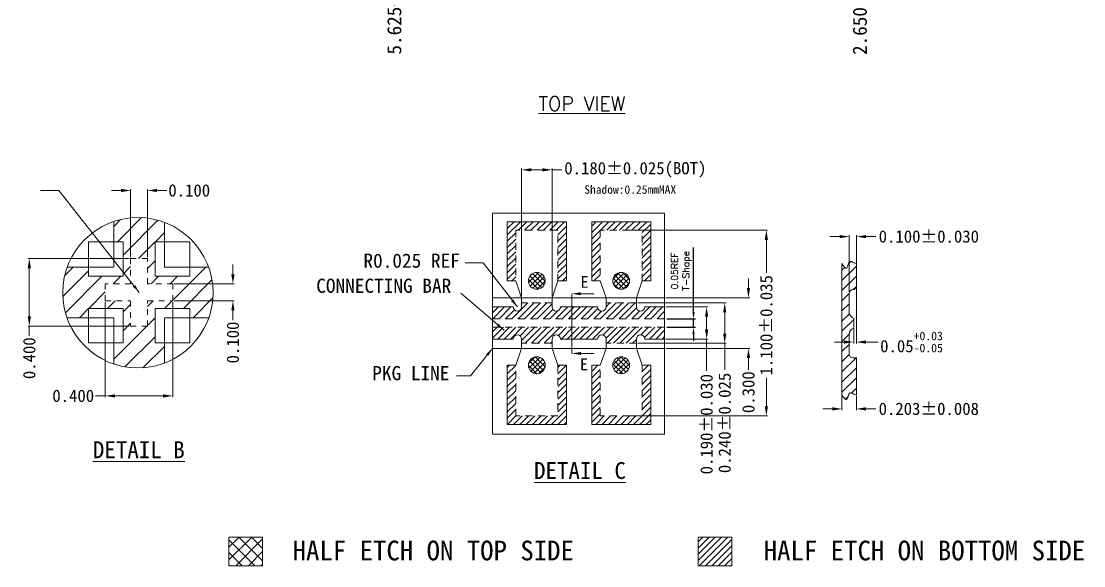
# Model space of a CAD drawing. Header units: millimetres. Extents: x 5011.6 to 5031, y 1747 to 1775.5.
# Drawn here: x 5012.08 to 5030.97, y 1746.96 to 1756.64 of the extents above; entities that cross this region are included whole.
import ezdxf
from ezdxf.enums import TextEntityAlignment as Align

# ---------------------------------------------------------------- set-up
doc = ezdxf.new("R2010")
doc.units = ezdxf.units.MM
doc.linetypes.add('0', pattern=[0])
doc.linetypes.add('HIDDEN', pattern=[0.375, 0.25, -0.125])
for name, color, linetype in [('1', 7, 'Continuous'), ('1D', 4, 'Continuous'), ('2D', 4, 'Continuous'), ('EACH', 4, 'Continuous'), ('NOTES', 4, '0'), ('PKG', 2, 'Continuous')]:
    doc.layers.add(name, color=color, linetype=linetype)
doc.layers.add('DIM', color=4, linetype='Continuous', lineweight=18)
doc.layers.add('标注线', color=3, linetype='Continuous', lineweight=18)
doc.styles.add('SIMPLEX', font='SIMPLEX')
doc.styles.get("Standard").update_dxf_attribs({"font": 'SimSun.ttf'})
doc.styles.add('宋体', font='SimSun.ttf')
doc.dimstyles.new('0D$0', dxfattribs={"dimscale": 0.078, "dimtxt": 1.15, "dimasz": 1.15, "dimexe": 0.3, "dimexo": 0.3, "dimgap": 0.3, "dimtad": 0, "dimdec": 3, "dimzin": 1, "dimdsep": 46, "dimtxsty": 'SIMPLEX', "dimcen": 0.1, "dimclrd": 256, "dimclre": 256, "dimclrt": 256, "dimadec": 0, "dimazin": 0, "dimtfac": 1, "dimtdec": 3, "dimtofl": 0, "dimtmove": 0, "dimatfit": 3, "dimfxl": 1, "dimlwd": -1, "dimlwe": -1, "dimarcsym": 2})
doc.dimstyles.new('ISO-25', dxfattribs={"dimtxt": 0.1, "dimasz": 0.08, "dimexe": 0.015, "dimexo": 0.015, "dimgap": 0.02, "dimtad": 0, "dimzin": 1, "dimdsep": 46, "dimtxsty": 'Standard', "dimcen": 0.1, "dimadec": 0, "dimazin": 0, "dimtfac": 1, "dimtmove": 0, "dimatfit": 3, "dimfxl": 1, "dimarcsym": 0})
doc.dimstyles.new('副本Standard', dxfattribs={"dimscale": 0.12, "dimtxt": 1, "dimasz": 1, "dimexe": 0.3, "dimexo": 0.3, "dimgap": 0.3, "dimtad": 0, "dimdec": 3, "dimlfac": 3.333333, "dimzin": 0, "dimdsep": 46, "dimtxsty": 'SIMPLEX', "dimcen": 0.5, "dimdle": 2, "dimclrd": 256, "dimclre": 256, "dimclrt": 256, "dimadec": 0, "dimazin": 0, "dimtfac": 1, "dimtdec": 3, "dimtofl": 0, "dimtmove": 0, "dimatfit": 0, "dimfxl": 1, "dimtolj": 1, "dimtzin": 0, "dimarcsym": 0})

# ---------------------------------------------------------------- blocks, each defined once
blk = doc.blocks.new('*D38')
at = {"layer": 'Defpoints', "color": 0, "transparency": 16777216}
for p in [(5024.341, 1764.135), (5026.991, 1760.44), (5026.991, 1756.913)]:
    blk.add_point(p, dxfattribs=at)
at = {"layer": '标注线', "color": 0, "lineweight": 5, "transparency": 16777216}
blk.add_line((5026.991, 1760.425), (5026.991, 1756.913), dxfattribs=at)
at = {"layer": '标注线', "color": 0, "lineweight": 5, "transparency": 16777216, "insert": (5026.991, 1756.464), "char_height": 0.25, "attachment_point": 5, "rotation": 90}
blk.add_mtext('2.650', dxfattribs=at)
blk = doc.blocks.new('*D39')
at = {"layer": 'Defpoints', "color": 0, "transparency": 16777216}
for p in [(5024.341, 1764.135), (5018.716, 1758.77), (5018.716, 1756.916)]:
    blk.add_point(p, dxfattribs=at)
at = {"layer": '标注线', "color": 0, "lineweight": 5, "transparency": 16777216}
blk.add_line((5018.716, 1758.755), (5018.716, 1756.916), dxfattribs=at)
at = {"layer": '标注线', "color": 0, "lineweight": 5, "transparency": 16777216, "insert": (5018.716, 1756.471), "char_height": 0.25, "attachment_point": 5, "rotation": 90}
blk.add_mtext('5.625', dxfattribs=at)
blk = doc.blocks.new('*D42')
at = {"layer": 'Defpoints', "color": 0, "transparency": 16777216}
for p in [(5021.518, 1753.998), (5020.978, 1751.726), (5021.518, 1751.726)]:
    blk.add_point(p, dxfattribs=at)
at = {"layer": '标注线', "lineweight": 5, "transparency": 16777216}
for p, q in [((5020.978, 1751.749), (5020.978, 1754.021)), ((5021.15, 1753.998), (5021.346, 1753.998)), ((5021.518, 1751.749), (5021.518, 1754.021)), ((5021.518, 1753.998), (5021.69, 1753.998))]:
    blk.add_line(p, q, dxfattribs=at)
at = {"layer": '标注线', "transparency": 16777216}
for points in [[(5021.15, 1754.026), (5021.15, 1753.969), (5020.978, 1753.998)], [(5021.346, 1753.969), (5021.346, 1754.026), (5021.518, 1753.998)]]:
    blk.add_solid(points, dxfattribs=at)
at = {"layer": '标注线', "lineweight": 5, "transparency": 16777216, "insert": (5022.999, 1753.998), "char_height": 0.21841, "attachment_point": 5, "style": '宋体'}
blk.add_mtext('0.180%%P0.025(BOT)', dxfattribs=at)
blk = doc.blocks.new('*D43')
at = {"layer": 'Defpoints', "color": 0, "transparency": 16777216}
for p in [(5023.52, 1751.561), (5023.52, 1750.991), (5024.266, 1750.991)]:
    blk.add_point(p, dxfattribs=at)
at = {"layer": '标注线', "lineweight": 5, "transparency": 16777216}
for p, q in [((5023.543, 1751.561), (5024.289, 1751.561)), ((5024.266, 1751.389), (5024.266, 1751.163)), ((5023.543, 1750.991), (5024.289, 1750.991)), ((5024.266, 1750.991), (5024.266, 1750.425))]:
    blk.add_line(p, q, dxfattribs=at)
at = {"layer": '标注线', "transparency": 16777216}
for points in [[(5024.295, 1751.389), (5024.237, 1751.389), (5024.266, 1751.561)], [(5024.237, 1751.163), (5024.295, 1751.163), (5024.266, 1750.991)]]:
    blk.add_solid(points, dxfattribs=at)
at = {"layer": '标注线', "lineweight": 5, "transparency": 16777216, "insert": (5024.266, 1749.479), "char_height": 0.21841, "attachment_point": 5, "rotation": 90, "style": '宋体'}
blk.add_mtext('0.190%%P0.030', dxfattribs=at)
blk = doc.blocks.new('*D44')
at = {"layer": 'Defpoints', "color": 0, "transparency": 16777216}
for p in [(5023.018, 1751.636), (5023.018, 1750.916), (5024.588, 1750.916)]:
    blk.add_point(p, dxfattribs=at)
at = {"layer": '标注线', "lineweight": 5, "transparency": 16777216}
for p, q in [((5023.041, 1751.636), (5024.611, 1751.636)), ((5024.588, 1751.464), (5024.588, 1751.088)), ((5023.041, 1750.916), (5024.611, 1750.916)), ((5024.588, 1750.916), (5024.588, 1750.445))]:
    blk.add_line(p, q, dxfattribs=at)
at = {"layer": '标注线', "transparency": 16777216}
for points in [[(5024.616, 1751.464), (5024.559, 1751.464), (5024.588, 1751.636)], [(5024.559, 1751.088), (5024.616, 1751.088), (5024.588, 1750.916)]]:
    blk.add_solid(points, dxfattribs=at)
at = {"layer": '标注线', "lineweight": 5, "transparency": 16777216, "insert": (5024.588, 1749.501), "char_height": 0.21841, "attachment_point": 5, "rotation": 90, "style": '宋体'}
blk.add_mtext('0.240%%P0.025', dxfattribs=at)
blk = doc.blocks.new('*D45')
at = {"layer": 'Defpoints', "color": 0, "transparency": 16777216}
for p in [(5023.52, 1751.726), (5023.52, 1750.826), (5025.01, 1750.826)]:
    blk.add_point(p, dxfattribs=at)
at = {"layer": '标注线', "lineweight": 5, "transparency": 16777216}
for p, q in [((5025.01, 1751.898), (5025.01, 1752.069)), ((5023.543, 1751.726), (5025.033, 1751.726)), ((5023.543, 1750.826), (5025.033, 1750.826)), ((5025.01, 1750.654), (5025.01, 1750.446))]:
    blk.add_line(p, q, dxfattribs=at)
at = {"layer": '标注线', "transparency": 16777216}
for points in [[(5024.981, 1751.898), (5025.038, 1751.898), (5025.01, 1751.726)], [(5025.038, 1750.654), (5024.981, 1750.654), (5025.01, 1750.826)]]:
    blk.add_solid(points, dxfattribs=at)
at = {"layer": '标注线', "lineweight": 5, "transparency": 16777216, "insert": (5025.01, 1750.047), "char_height": 0.2184, "attachment_point": 5, "rotation": 90, "style": '宋体'}
blk.add_mtext('0.300', dxfattribs=at)
blk = doc.blocks.new('*D46')
at = {"layer": 'Defpoints', "color": 0, "transparency": 16777216}
for p in [(5022.748, 1752.926), (5022.748, 1749.626), (5025.328, 1749.626)]:
    blk.add_point(p, dxfattribs=at)
at = {"layer": '标注线', "lineweight": 5, "transparency": 16777216}
for p, q in [((5022.771, 1752.926), (5025.351, 1752.926)), ((5025.328, 1752.754), (5025.328, 1752.169)), ((5025.328, 1749.798), (5025.328, 1750.303)), ((5022.771, 1749.626), (5025.351, 1749.626))]:
    blk.add_line(p, q, dxfattribs=at)
at = {"layer": '标注线', "transparency": 16777216}
for points in [[(5025.356, 1752.754), (5025.299, 1752.754), (5025.328, 1752.926)], [(5025.299, 1749.798), (5025.356, 1749.798), (5025.328, 1749.626)]]:
    blk.add_solid(points, dxfattribs=at)
at = {"layer": '标注线', "lineweight": 5, "transparency": 16777216, "insert": (5025.328, 1751.236), "char_height": 0.21841, "attachment_point": 5, "rotation": 90, "style": '宋体'}
blk.add_mtext('1.100%%P0.035', dxfattribs=at)
blk = doc.blocks.new('*D47')
at = {"layer": 'Defpoints', "color": 0, "transparency": 16777216}
for p in [(5014.328, 1753.631), (5014.028, 1752.421), (5014.328, 1752.421)]:
    blk.add_point(p, dxfattribs=at)
at = {"layer": '标注线', "lineweight": 5, "transparency": 16777216}
for p, q in [((5013.856, 1753.631), (5013.685, 1753.631)), ((5014.028, 1752.445), (5014.028, 1753.654)), ((5014.328, 1752.445), (5014.328, 1753.654)), ((5014.499, 1753.631), (5014.671, 1753.631))]:
    blk.add_line(p, q, dxfattribs=at)
at = {"layer": '标注线', "transparency": 16777216}
for points in [[(5013.856, 1753.602), (5013.856, 1753.66), (5014.028, 1753.631)], [(5014.499, 1753.66), (5014.499, 1753.602), (5014.328, 1753.631)]]:
    blk.add_solid(points, dxfattribs=at)
at = {"layer": '标注线', "lineweight": 5, "transparency": 16777216, "insert": (5015.07, 1753.631), "char_height": 0.2184, "attachment_point": 5, "style": '宋体'}
blk.add_mtext('0.100', dxfattribs=at)
blk = doc.blocks.new('*D48')
at = {"layer": 'Defpoints', "color": 0, "transparency": 16777216}
for p in [(5014.778, 1751.971), (5014.778, 1751.671), (5015.846, 1751.671)]:
    blk.add_point(p, dxfattribs=at)
at = {"layer": '标注线', "lineweight": 5, "transparency": 16777216}
for p, q in [((5015.846, 1752.143), (5015.846, 1752.315)), ((5014.801, 1751.971), (5015.869, 1751.971)), ((5014.801, 1751.671), (5015.869, 1751.671)), ((5015.846, 1751.5), (5015.846, 1751.328))]:
    blk.add_line(p, q, dxfattribs=at)
at = {"layer": '标注线', "transparency": 16777216}
for points in [[(5015.817, 1752.143), (5015.875, 1752.143), (5015.846, 1751.971)], [(5015.875, 1751.5), (5015.817, 1751.5), (5015.846, 1751.671)]]:
    blk.add_solid(points, dxfattribs=at)
at = {"layer": '标注线', "lineweight": 5, "transparency": 16777216, "insert": (5015.846, 1750.93), "char_height": 0.2184, "attachment_point": 5, "rotation": 90, "style": '宋体'}
blk.add_mtext('0.100', dxfattribs=at)
blk = doc.blocks.new('*D49')
at = {"layer": 'Defpoints', "color": 0, "transparency": 16777216}
for p in [(5014.028, 1752.421), (5012.227, 1751.221), (5014.028, 1751.221)]:
    blk.add_point(p, dxfattribs=at)
at = {"layer": '标注线', "lineweight": 5, "transparency": 16777216}
for p, q in [((5014.004, 1752.421), (5012.204, 1752.421)), ((5012.227, 1752.25), (5012.227, 1751.393)), ((5014.004, 1751.221), (5012.204, 1751.221)), ((5012.227, 1751.221), (5012.227, 1751.05))]:
    blk.add_line(p, q, dxfattribs=at)
at = {"layer": '标注线', "transparency": 16777216}
for points in [[(5012.256, 1752.25), (5012.198, 1752.25), (5012.227, 1752.421)], [(5012.198, 1751.393), (5012.256, 1751.393), (5012.227, 1751.221)]]:
    blk.add_solid(points, dxfattribs=at)
at = {"layer": '标注线', "lineweight": 5, "transparency": 16777216, "insert": (5012.227, 1750.651), "char_height": 0.2184, "attachment_point": 5, "rotation": 90, "style": '宋体'}
blk.add_mtext('0.400', dxfattribs=at)
blk = doc.blocks.new('*D50')
at = {"layer": 'Defpoints', "color": 0, "transparency": 16777216}
for p in [(5013.578, 1751.671), (5014.778, 1751.671), (5014.778, 1749.982)]:
    blk.add_point(p, dxfattribs=at)
at = {"layer": '标注线', "lineweight": 5, "transparency": 16777216}
for p, q in [((5013.578, 1751.648), (5013.578, 1749.958)), ((5014.778, 1751.648), (5014.778, 1749.958)), ((5013.578, 1749.982), (5013.406, 1749.982)), ((5013.749, 1749.982), (5014.606, 1749.982))]:
    blk.add_line(p, q, dxfattribs=at)
at = {"layer": '标注线', "transparency": 16777216}
for points in [[(5013.749, 1750.01), (5013.749, 1749.953), (5013.578, 1749.982)], [(5014.606, 1749.953), (5014.606, 1750.01), (5014.778, 1749.982)]]:
    blk.add_solid(points, dxfattribs=at)
at = {"layer": '标注线', "lineweight": 5, "transparency": 16777216, "insert": (5013.008, 1749.982), "char_height": 0.2184, "attachment_point": 5, "style": '宋体'}
blk.add_mtext('0.400', dxfattribs=at)
blk = doc.blocks.new('*D51')
at = {"layer": 'Defpoints', "color": 0, "transparency": 16777216}
for p in [(5023.52, 1751.351), (5024.033, 1751.351), (5023.52, 1751.201)]:
    blk.add_point(p, dxfattribs=at)
at = {"layer": 'DIM', "color": 1, "linetype": 'ByBlock', "lineweight": -2, "transparency": 16777216}
for p, q in [((5024.033, 1751.471), (5024.033, 1752.618)), ((5023.556, 1751.351), (5024.069, 1751.351)), ((5024.033, 1751.201), (5024.033, 1751.351)), ((5023.556, 1751.201), (5024.069, 1751.201)), ((5024.033, 1751.081), (5024.033, 1750.961))]:
    blk.add_line(p, q, dxfattribs=at)
at = {"layer": 'DIM', "color": 1, "transparency": 16777216}
for points in [[(5024.013, 1751.471), (5024.053, 1751.471), (5024.033, 1751.351)], [(5024.053, 1751.081), (5024.013, 1751.081), (5024.033, 1751.201)]]:
    blk.add_solid(points, dxfattribs=at)
at = {"layer": 'DIM', "color": 1, "lineweight": 0, "transparency": 16777216, "insert": (5023.817, 1752.202), "char_height": 0.12, "attachment_point": 5, "rotation": 90, "style": 'SIMPLEX'}
blk.add_mtext('\\A1;0.05REF \\PT-Shape', dxfattribs=at)
blk = doc.blocks.new('*D52')
at = {"layer": 'Defpoints', "color": 0, "transparency": 16777216}
for p in [(5026.928, 1752.812), (5026.928, 1751.932), (5026.8, 1751.806)]:
    blk.add_point(p, dxfattribs=at)
at = {"layer": 'NOTES', "color": 1, "lineweight": 5, "transparency": 16777216}
for p, q in [((5026.628, 1752.812), (5026.457, 1752.812)), ((5026.8, 1751.83), (5026.8, 1752.835)), ((5026.928, 1751.956), (5026.928, 1752.835)), ((5027.099, 1752.812), (5027.271, 1752.812))]:
    blk.add_line(p, q, dxfattribs=at)
at = {"layer": 'NOTES', "color": 1, "transparency": 16777216}
for points in [[(5026.628, 1752.783), (5026.628, 1752.84), (5026.8, 1752.812)], [(5027.099, 1752.84), (5027.099, 1752.783), (5026.928, 1752.812)]]:
    blk.add_solid(points, dxfattribs=at)
at = {"layer": 'NOTES', "color": 1, "lineweight": 0, "transparency": 16777216, "insert": (5028.216, 1752.812), "char_height": 0.21841, "attachment_point": 5, "style": '宋体'}
blk.add_mtext('0.100±0.030', dxfattribs=at)
blk = doc.blocks.new('*D53')
at = {"layer": 'Defpoints', "color": 0, "transparency": 16777216}
for p in [(5026.928, 1751.932), (5026.88, 1751.273), (5026.928, 1750.938)]:
    blk.add_point(p, dxfattribs=at)
at = {"layer": 'NOTES', "color": 1, "lineweight": 5, "transparency": 16777216}
for p, q in [((5026.928, 1751.909), (5026.928, 1750.915)), ((5026.88, 1751.25), (5026.88, 1750.915)), ((5026.708, 1750.938), (5026.537, 1750.938)), ((5027.099, 1750.938), (5027.313, 1750.938))]:
    blk.add_line(p, q, dxfattribs=at)
at = {"layer": 'NOTES', "color": 1, "transparency": 16777216}
for points in [[(5026.708, 1750.91), (5026.708, 1750.967), (5026.88, 1750.938)], [(5027.099, 1750.967), (5027.099, 1750.91), (5026.928, 1750.938)]]:
    blk.add_solid(points, dxfattribs=at)
at = {"layer": 'NOTES', "color": 1, "lineweight": 0, "transparency": 16777216, "insert": (5027.908, 1750.938), "char_height": 0.21841, "attachment_point": 5, "style": '宋体'}
blk.add_mtext('0.05{\\H0.7x;\\S+0.03^ -0.05;}', dxfattribs=at)
blk = doc.blocks.new('*D54')
at = {"layer": 'Defpoints', "color": 0, "transparency": 16777216}
for p in [(5026.672, 1749.997), (5026.928, 1749.997), (5026.928, 1749.751)]:
    blk.add_point(p, dxfattribs=at)
at = {"layer": 'NOTES', "color": 1, "lineweight": 5, "transparency": 16777216}
for p, q in [((5026.672, 1749.974), (5026.672, 1749.728)), ((5026.928, 1749.974), (5026.928, 1749.728)), ((5026.5, 1749.751), (5026.329, 1749.751)), ((5027.099, 1749.751), (5027.271, 1749.751))]:
    blk.add_line(p, q, dxfattribs=at)
at = {"layer": 'NOTES', "color": 1, "transparency": 16777216}
for points in [[(5026.5, 1749.722), (5026.5, 1749.78), (5026.672, 1749.751)], [(5027.099, 1749.78), (5027.099, 1749.722), (5026.928, 1749.751)]]:
    blk.add_solid(points, dxfattribs=at)
at = {"layer": 'NOTES', "color": 1, "lineweight": 0, "transparency": 16777216, "insert": (5028.215, 1749.751), "char_height": 0.21841, "attachment_point": 5, "style": '宋体'}
blk.add_mtext('0.203%%P0.008', dxfattribs=at)

msp = doc.modelspace()

# ---------------------------------------------------------------- hatches: boundary and pattern name
at = {"layer": 'EACH', "lineweight": 5}
h = msp.add_hatch(dxfattribs=at)
h.set_pattern_fill('ANSI31', color=256, scale=0.075)
h.set_pattern_definition([(45, (349.1759, 13.53411), (-0.168379802, 0.168379802), [])])
h.paths.add_polyline_path([(5013.2778, 1751.5364), (5013.8928, 1751.5364), (5013.8928, 1750.9214), (5013.7278, 1750.9214), (5013.7278, 1750.5484, 0.1734615), (5014.6278, 1750.5634), (5014.6278, 1750.9214), (5014.4628, 1750.9214), (5014.4628, 1751.5364), (5015.0778, 1751.5364), (5015.0778, 1751.3714), (5015.4178, 1751.3714, 0.0846077), (5015.4932, 1751.814, 0.0875467), (5015.4125, 1752.2714), (5015.0778, 1752.2714), (5015.0778, 1752.1064), (5014.4628, 1752.1064), (5014.4628, 1752.7214), (5014.6278, 1752.7214), (5014.6278, 1753.0646, 0.1734615), (5013.7278, 1753.0796), (5013.7278, 1752.7214), (5013.8928, 1752.7214), (5013.8928, 1752.1064), (5013.2778, 1752.1064), (5013.2778, 1752.2714), (5012.9012, 1752.2714, 0.0875467), (5012.8205, 1751.814, 0.0846077), (5012.896, 1751.3714), (5013.2778, 1751.3714)])
h.paths.add_polyline_path([(5013.5778, 1751.9714), (5014.0278, 1751.9714), (5014.0278, 1752.4214), (5014.3278, 1752.4214), (5014.3278, 1751.9714), (5014.7778, 1751.9714), (5014.7778, 1751.6714), (5014.3278, 1751.6714), (5014.3278, 1751.2214), (5014.0278, 1751.2214), (5014.0278, 1751.6714), (5013.5778, 1751.6714)], flags=16)
h = msp.add_hatch(dxfattribs=at)
h.set_pattern_fill('ANSI31', color=256, scale=0.025)
h.set_pattern_definition([(45, (-5.81621, -0.39321), (-0.0561266008, 0.0561266008), [])])
h.paths.add_polyline_path([(5022.2229, 1753.076), (5022.2229, 1752.026), (5022.3729, 1752.026), (5022.3729, 1752.926), (5023.1229, 1752.926), (5023.1229, 1752.026), (5023.2729, 1752.026), (5023.2729, 1753.076)])
h.paths.add_polyline_path([(5020.7229, 1753.076), (5020.7229, 1752.026), (5020.8729, 1752.026), (5020.8729, 1752.926), (5021.6229, 1752.926), (5021.6229, 1752.026), (5021.7729, 1752.026), (5021.7729, 1753.076)])
h.paths.add_polyline_path([(5020.7229, 1749.476), (5020.7229, 1750.526), (5020.8729, 1750.526), (5020.8729, 1749.626), (5021.6229, 1749.626), (5021.6229, 1750.526), (5021.7729, 1750.526), (5021.7729, 1749.476)])
h.paths.add_polyline_path([(5022.2229, 1749.476), (5022.2229, 1750.526), (5022.3729, 1750.526), (5022.3729, 1749.626), (5023.1229, 1749.626), (5023.1229, 1750.526), (5023.2729, 1750.526), (5023.2729, 1749.476)])
h.paths.add_polyline_path([(5020.4601, 1750.991), (5020.8279, 1750.991, -1), (5020.9779, 1750.991), (5020.9779, 1750.916), (5021.5179, 1750.916), (5021.5179, 1750.991, -1), (5021.6679, 1750.991), (5022.3279, 1750.991, -1), (5022.4779, 1750.991), (5022.4779, 1750.916), (5023.0179, 1750.916), (5023.0179, 1750.991, -1), (5023.1679, 1750.991), (5023.5198, 1750.991), (5023.5198, 1751.201), (5020.4601, 1751.201)])
h.paths.add_polyline_path([(5023.5198, 1751.351), (5023.5198, 1751.561), (5023.1679, 1751.561, -1), (5023.0179, 1751.561), (5023.0179, 1751.636), (5022.4779, 1751.636), (5022.4779, 1751.561, -1), (5022.3279, 1751.561), (5021.6679, 1751.561, -1), (5021.5179, 1751.561), (5021.5179, 1751.636), (5020.9779, 1751.636), (5020.9779, 1751.561, -1), (5020.8279, 1751.561), (5020.4601, 1751.561), (5020.4601, 1751.351)])
at = {"layer": 'EACH', "lineweight": 0}
h = msp.add_hatch(dxfattribs=at)
h.set_pattern_fill('ANSI31', color=256, scale=1.021644, style=0)
h.set_pattern_definition([(45, (5279.68527, 1576.65626), (-0.090301424, 0.090301424), [])])
edge = h.paths.add_edge_path()
edge.add_spline(control_points=[(5026.6719, 1749.9971), (5026.704, 1749.95), (5026.7733, 1749.8485), (5026.7847, 1750.071), (5026.8747, 1750.0119), (5026.9107, 1750.0019), (5026.9277, 1749.9971)], knot_values=[0, 0, 0, 0, 0.1163333, 0.2506437, 0.3126111, 0.3678855, 0.3678855, 0.3678855, 0.3678855], degree=3, periodic=0)
edge.add_line((5026.9277, 1749.9971), (5026.9277, 1750.6597))
edge.add_line((5026.9277, 1750.6597), (5026.8637, 1750.6597))
edge.add_ellipse((5026.8637, 1750.7227), major_axis=(-0.063, 0), ratio=1, start_angle=360.00475, end_angle=450.00475, ccw=False)
edge.add_line((5026.8007, 1750.7227), (5026.7998, 1751.0755))
edge.add_ellipse((5026.9101, 1751.0791), major_axis=(-0.1104, 0), ratio=1, start_angle=285.84188, end_angle=361.83462, ccw=False)
edge.add_line((5026.88, 1751.1853), (5026.88, 1751.3611))
edge.add_ellipse((5026.9347, 1751.4896), major_axis=(-0.1396, 0), ratio=1, start_angle=374.9693, end_angle=426.93746, ccw=False)
edge.add_line((5026.7998, 1751.4535), (5026.7998, 1751.8063))
edge.add_ellipse((5026.8628, 1751.8063), major_axis=(-0.063, 0), ratio=1, start_angle=270, end_angle=360.00475, ccw=False)
edge.add_line((5026.8628, 1751.8693), (5026.8647, 1751.8693))
edge.add_ellipse((5026.8647, 1751.9323), major_axis=(0.063, 0), ratio=1, start_angle=270, end_angle=360)
edge.add_line((5026.9277, 1751.9323), (5026.9277, 1752.3339))
edge.add_spline(control_points=[(5026.9277, 1752.3339), (5026.9107, 1752.3386), (5026.8747, 1752.3486), (5026.7847, 1752.4077), (5026.7733, 1752.1853), (5026.704, 1752.2868), (5026.6719, 1752.3339)], knot_values=[-0.3678855, -0.3678855, -0.3678855, -0.3678855, -0.3126111, -0.2506437, -0.1163333, 0, 0, 0, 0], degree=3, periodic=0)
edge.add_line((5026.6719, 1752.3339), (5026.6719, 1749.9971))
at = {"layer": 'EACH', "lineweight": 5}
h = msp.add_hatch(dxfattribs=at)
h.set_pattern_fill('ANSI37', color=6, scale=0.02)
h.set_pattern_definition([(45, (333.34418, 15.14923), (-0.0449012806, 0.0449012806), []), (135, (333.34418, 15.14923), (-0.0449012806, -0.0449012806), [])])
h.paths.add_polyline_path([(5021.3979, 1752.026, 1), (5021.0979, 1752.026, 1)])
h.paths.add_polyline_path([(5021.3979, 1750.526, 1), (5021.0979, 1750.526, 1)])
h.paths.add_polyline_path([(5022.8979, 1750.526, 1), (5022.5979, 1750.526, 1)])
h.paths.add_polyline_path([(5022.8979, 1752.026, 1), (5022.5979, 1752.026, 1)])
h = msp.add_hatch(dxfattribs=at)
h.set_pattern_fill('ANSI37', color=6, scale=0.05)
h.set_pattern_definition([(45, (344.64782, 15.17812), (-0.1122532015, 0.1122532015), []), (135, (344.64782, 15.17812), (-0.1122532015, -0.1122532015), [])])
h.paths.add_polyline_path([(5016.3735, 1747.4731), (5015.7749, 1747.4731), (5015.7749, 1746.9643), (5016.3735, 1746.9643)])
h = msp.add_hatch(dxfattribs=at)
h.set_pattern_fill('ANSI31', color=256, scale=0.025)
h.set_pattern_definition([(45, (771.0448, 1.60932), (-0.0561266008, 0.0561266008), [])])
h.paths.add_polyline_path([(5024.7131, 1747.4731), (5024.1145, 1747.4731), (5024.1145, 1746.9643), (5024.7131, 1746.9643)])

# ---------------------------------------------------------------- linework, layer by layer
at = {"color": 0, "lineweight": 5}
for p, q in [((5020.7229, 1753.076, -0.0291), (5020.7229, 1752.026, -0.0291)), ((5021.7729, 1753.076, -0.0291), (5020.7229, 1753.076, -0.0291)), ((5021.7729, 1752.026, -0.0291), (5021.7729, 1753.076, -0.0291)), ((5022.2229, 1753.076, -0.0291), (5022.2229, 1752.026, -0.0291)), ((5023.2729, 1753.076, -0.0291), (5022.2229, 1753.076, -0.0291)), ((5023.2729, 1752.026, -0.0291), (5023.2729, 1753.076, -0.0291)), ((5020.8729, 1752.026, -0.0291), (5020.9779, 1751.726, -0.0291)), ((5021.6229, 1752.026, -0.0291), (5021.5179, 1751.726, -0.0291)), ((5022.3729, 1752.026, -0.0291), (5022.4779, 1751.726, -0.0291)), ((5023.1229, 1752.026, -0.0291), (5023.0179, 1751.726, -0.0291)), ((5020.8729, 1750.526, -0.0291), (5020.9779, 1750.826, -0.0291)), ((5021.6229, 1750.526, -0.0291), (5021.5179, 1750.826, -0.0291)), ((5022.3729, 1750.526, -0.0291), (5022.4779, 1750.826, -0.0291)), ((5023.1229, 1750.526, -0.0291), (5023.0179, 1750.826, -0.0291)), ((5020.7229, 1749.476, -0.0291), (5020.7229, 1750.526, -0.0291)), ((5021.7729, 1750.526, -0.0291), (5021.7729, 1749.476, -0.0291)), ((5022.2229, 1749.476, -0.0291), (5022.2229, 1750.526, -0.0291)), ((5023.2729, 1750.526, -0.0291), (5023.2729, 1749.476, -0.0291)), ((5021.7729, 1749.476, -0.0291), (5020.7229, 1749.476, -0.0291)), ((5023.2729, 1749.476, -0.0291), (5022.2229, 1749.476, -0.0291))]:
    msp.add_line(p, q, dxfattribs=at)
at = {"lineweight": 5}
for p, q in [((5013.2778, 1752.7214, 0.0582), (5013.2778, 1752.1064, 0.0582)), ((5013.2778, 1752.7214, 0.0582), (5013.8928, 1752.7214, 0.0582)), ((5015.0778, 1752.7214, 0.0582), (5014.4628, 1752.7214, 0.0582)), ((5015.0778, 1752.7214, 0.0582), (5015.0778, 1752.1064, 0.0582)), ((5020.9779, 1751.726, -0.0291), (5020.9779, 1751.561, -0.0291)), ((5021.5179, 1751.726, -0.0291), (5021.5179, 1751.561, -0.0291)), ((5022.4779, 1751.726, -0.0291), (5022.4779, 1751.561, -0.0291)), ((5023.0179, 1751.726, -0.0291), (5023.0179, 1751.561, -0.0291)), ((5013.2778, 1750.9214, 0.0582), (5013.2778, 1751.5364, 0.0582)), ((5015.0778, 1750.9214, 0.0582), (5015.0778, 1751.5364, 0.0582)), ((5013.2778, 1750.9214, 0.0582), (5013.8928, 1750.9214, 0.0582)), ((5015.0778, 1750.9214, 0.0582), (5014.4628, 1750.9214, 0.0582)), ((5020.9779, 1750.826, -0.0291), (5020.9779, 1750.991, -0.0291)), ((5021.5179, 1750.826, -0.0291), (5021.5179, 1750.991, -0.0291)), ((5022.4779, 1750.826, -0.0291), (5022.4779, 1750.991, -0.0291)), ((5023.0179, 1750.826, -0.0291), (5023.0179, 1750.991, -0.0291))]:
    msp.add_line(p, q, dxfattribs=at)
at = {"color": 0, "lineweight": 5}
for points, elevation in [([(5013.8928, 1752.7214), (5013.8928, 1752.1064), (5013.2778, 1752.1064)], 0.0582), ([(5015.0778, 1752.1064), (5014.4628, 1752.1064), (5014.4628, 1752.7214)], 0.0582), ([(5020.8729, 1752.026), (5020.7229, 1752.026)], -0.0291), ([(5021.7729, 1752.026), (5021.6229, 1752.026)], -0.0291), ([(5022.3729, 1752.026), (5022.2229, 1752.026)], -0.0291), ([(5023.2729, 1752.026), (5023.1229, 1752.026)], -0.0291), ([(5013.2778, 1751.5364), (5013.8928, 1751.5364), (5013.8928, 1750.9214)], 0.0582), ([(5014.4628, 1750.9214), (5014.4628, 1751.5364), (5015.0778, 1751.5364)], 0.0582), ([(5020.8279, 1751.561), (5020.4601, 1751.561)], -0.0291), ([(5022.3279, 1751.561), (5021.6679, 1751.561)], -0.0291), ([(5023.5198, 1751.561), (5023.1679, 1751.561)], -0.0291), ([(5020.8279, 1750.991), (5020.4601, 1750.991)], -0.0291), ([(5022.3279, 1750.991), (5021.6679, 1750.991)], -0.0291), ([(5023.5198, 1750.991), (5023.1679, 1750.991)], -0.0291), ([(5020.8729, 1750.526), (5020.7229, 1750.526)], -0.0291), ([(5021.7729, 1750.526), (5021.6229, 1750.526)], -0.0291), ([(5022.3729, 1750.526), (5022.2229, 1750.526)], -0.0291), ([(5023.2729, 1750.526), (5023.1229, 1750.526)], -0.0291)]:
    msp.add_lwpolyline(points, dxfattribs=dict(at, elevation=elevation))
at = {"lineweight": 5}
for centre in [(5021.2479, 1752.026, -0.0291), (5022.7479, 1752.026, -0.0291), (5021.2479, 1750.526, -0.0291), (5022.7479, 1750.526, -0.0291)]:
    msp.add_circle(centre, 0.15, dxfattribs=at)
for centre, start, end in [((5020.9029, 1751.561, -0.0291), 180, 0), ((5021.5929, 1751.561, -0.0291), 180, 0), ((5022.4029, 1751.561, -0.0291), 180, 0), ((5023.0929, 1751.561, -0.0291), 180, 0), ((5020.9029, 1750.991, -0.0291), 0, 180), ((5021.5929, 1750.991, -0.0291), 0, 180), ((5022.4029, 1750.991, -0.0291), 0, 180), ((5023.0929, 1750.991, -0.0291), 0, 180)]:
    msp.add_arc(centre, 0.075, start, end, dxfattribs=at)
at = {"layer": '1', "lineweight": 0}
for p, q in [((5026.88, 1751.3611, -0.0291), (5026.88, 1751.1853, -0.0291)), ((5026.8007, 1750.7227, -0.0288), (5026.7998, 1751.0755, -0.0291)), ((5026.9277, 1750.6597, -0.0288), (5026.8637, 1750.6597, -0.0288)), ((5026.9277, 1749.9971, -0.0288), (5026.9277, 1750.6597, -0.0288))]:
    msp.add_line(p, q, dxfattribs=at)
at = {"layer": '1', "lineweight": 0, "elevation": -0.0288}
msp.add_lwpolyline([(5026.6719, 1752.3339), (5026.6719, 1749.9971)], dxfattribs=at)
at = {"layer": '1', "lineweight": 0, "elevation": -0.0291}
msp.add_lwpolyline([(5026.88, 1751.3611), (5026.88, 1751.3611, -0.2307219), (5026.7998, 1751.4535), (5026.7998, 1751.8063, -0.4142378), (5026.8628, 1751.8693), (5026.8647, 1751.8693, 0.4142136), (5026.9277, 1751.9323), (5026.9277, 1752.3339)], format="xyb", dxfattribs=at)
at = {"layer": '1', "lineweight": 0}
for centre, radius, start, end in [((5026.9101, 1751.0791, -0.0291), 0.1104, 105.84188, 181.83462), ((5026.8637, 1750.7227, -0.0288), 0.063, 180.00475, 270.00475)]:
    msp.add_arc(centre, radius, start, end, dxfattribs=at)
for points in [[(5026.6719, 1752.3339, -0.0291), (5026.704, 1752.2868, -0.0291), (5026.7733, 1752.1853, -0.0291), (5026.7847, 1752.4077, -0.0291), (5026.8747, 1752.3486, -0.0291), (5026.9107, 1752.3386, -0.0291), (5026.9277, 1752.3339, -0.0291)], [(5026.6719, 1749.9971, -0.0288), (5026.704, 1749.95, -0.0288), (5026.7733, 1749.8485, -0.0288), (5026.7847, 1750.071, -0.0288), (5026.8747, 1750.0119, -0.0288), (5026.9107, 1750.0019, -0.0288), (5026.9277, 1749.9971, -0.0288)]]:
    msp.add_open_spline(points, degree=3, knots=[0, 0, 0, 0, 0.11633331, 0.25064367, 0.31261109, 0.3678855, 0.3678855, 0.3678855, 0.3678855], dxfattribs=at)
at = {"layer": '1D', "color": 4, "linetype": 'HIDDEN', "lineweight": 5, "ltscale": 0.5}
for p, q in [((5020.8729, 1752.926, -0.0291), (5020.8729, 1752.026, -0.0291)), ((5021.6229, 1752.926, -0.0291), (5020.8729, 1752.926, -0.0291)), ((5021.6229, 1752.026, -0.0291), (5021.6229, 1752.926, -0.0291)), ((5022.3729, 1752.926, -0.0291), (5022.3729, 1752.026, -0.0291)), ((5023.1229, 1752.926, -0.0291), (5022.3729, 1752.926, -0.0291)), ((5023.1229, 1752.026, -0.0291), (5023.1229, 1752.926, -0.0291)), ((5020.4601, 1751.351, -0.1164), (5023.5198, 1751.351, -0.1164)), ((5020.4601, 1751.201, -0.1164), (5023.5198, 1751.201, -0.1164)), ((5020.8729, 1749.626, -0.0291), (5020.8729, 1750.526, -0.0291)), ((5021.6229, 1750.526, -0.0291), (5021.6229, 1749.626, -0.0291)), ((5022.3729, 1749.626, -0.0291), (5022.3729, 1750.526, -0.0291)), ((5023.1229, 1750.526, -0.0291), (5023.1229, 1749.626, -0.0291)), ((5021.6229, 1749.626, -0.0291), (5020.8729, 1749.626, -0.0291)), ((5023.1229, 1749.626, -0.0291), (5022.3729, 1749.626, -0.0291))]:
    msp.add_line(p, q, dxfattribs=at)
at = {"layer": '1D', "color": 7, "lineweight": 5}
for p, q in [((5015.7749, 1747.4731, -0.0291), (5015.7749, 1746.9643, -0.0291)), ((5016.3735, 1747.4731, -0.0291), (5015.7749, 1747.4731, -0.0291)), ((5016.3735, 1746.9643, -0.0291), (5016.3735, 1747.4731, -0.0291)), ((5024.1145, 1747.4731, -0.0291), (5024.1145, 1746.9643, -0.0291)), ((5024.7131, 1747.4731, -0.0291), (5024.1145, 1747.4731, -0.0291)), ((5024.7131, 1746.9643, -0.0291), (5024.7131, 1747.4731, -0.0291)), ((5015.7749, 1746.9643, -0.0291), (5016.3735, 1746.9643, -0.0291)), ((5024.1145, 1746.9643, -0.0291), (5024.7131, 1746.9643, -0.0291))]:
    msp.add_line(p, q, dxfattribs=at)
at = {"layer": '1D', "color": 4, "linetype": 'HIDDEN', "lineweight": 5, "ltscale": 0.5, "elevation": -0.0291}
for points in [[(5021.5179, 1751.636), (5020.9779, 1751.636)], [(5023.0179, 1751.636), (5022.4779, 1751.636)], [(5021.5179, 1750.916), (5020.9779, 1750.916)], [(5023.0179, 1750.916), (5022.4779, 1750.916)]]:
    msp.add_lwpolyline(points, dxfattribs=at)
at = {"layer": '2D', "color": 4, "linetype": 'HIDDEN', "lineweight": 5, "ltscale": 0.3, "elevation": 0.0582}
msp.add_lwpolyline([(5014.3278, 1751.9714), (5014.3278, 1752.4214), (5014.0278, 1752.4214), (5014.0278, 1751.9714), (5013.5778, 1751.9714), (5013.5778, 1751.6714), (5014.0278, 1751.6714), (5014.0278, 1751.2214), (5014.3278, 1751.2214), (5014.3278, 1751.6714), (5014.7778, 1751.6714), (5014.7778, 1751.9714)], close=True, dxfattribs=at)
at = {"layer": 'NOTES', "color": 1, "lineweight": 0}
for p, q in [((5021.8704, 1751.7963, -0.0291), (5021.8722, 1750.7355, -0.0291)), ((5022.0288, 1751.7963, -0.0291), (5022.2601, 1751.7963, -0.0291)), ((5022.0305, 1750.7355, -0.0291), (5022.2618, 1750.7355, -0.0291))]:
    msp.add_line(p, q, dxfattribs=at)
for points in [[(5022.0288, 1751.8227, -0.0291), (5022.0288, 1751.7699, -0.0291), (5021.8704, 1751.7963, -0.0291)], [(5022.0305, 1750.7091, -0.0291), (5022.0305, 1750.7619, -0.0291), (5021.8722, 1750.7355, -0.0291)]]:
    msp.add_solid(points, dxfattribs=at)
at = {"layer": 'PKG', "linetype": 'Continuous', "lineweight": 5}
for points, elevation in [([(5013.7278, 1753.0796), (5013.7278, 1752.2714), (5012.9012, 1752.2714)], 0.0582), ([(5015.4125, 1752.2714), (5014.6278, 1752.2714), (5014.6278, 1753.0646)], 0.0582), ([(5023.5198, 1751.726), (5020.4601, 1751.726)], -0.0291), ([(5012.896, 1751.3714), (5013.7278, 1751.3714), (5013.7278, 1750.5484)], 0.0582), ([(5014.6278, 1750.5634), (5014.6278, 1751.3714), (5015.4178, 1751.3714)], 0.0582), ([(5020.4601, 1750.826), (5023.5198, 1750.826)], -0.0291)]:
    msp.add_lwpolyline(points, dxfattribs=dict(at, elevation=elevation))
at = {"layer": '标注线', "lineweight": 5, "elevation": -0.1164}
msp.add_lwpolyline([(5020.4601, 1753.2296), (5023.5198, 1753.2296), (5023.5198, 1749.3041), (5020.4601, 1749.3041)], close=True, dxfattribs=at)
at = {"layer": '标注线', "lineweight": 5}
msp.add_circle((5014.1569, 1751.814, -0.0291), 1.3363, dxfattribs=at)

# ---------------------------------------------------------------- texts
at = {"layer": 'NOTES', "color": 1, "lineweight": 0, "char_height": 0.21118, "attachment_point": 5, "style": '宋体'}
for insert in [(5022.0955, 1752.0078, -0.0291), (5022.0882, 1750.5412)]:
    msp.add_mtext('\\A1;E', dxfattribs=dict(at, insert=insert))
at = {"layer": '标注线', "lineweight": 5, "style": '宋体'}
for s, height, p in [('Shadow:0.25mmMAX', 0.15, (5023.7242, 1753.6478, -0.0291)), ('HALF ETCH ON TOP SIDE', 0.35, (5021.9075, 1747.2349, -0.0291)), ('HALF ETCH ON BOTTOM SIDE', 0.35, (5030.9952, 1747.2349, -0.0291))]:
    msp.add_text(s, height=height, dxfattribs=at).set_placement(p, align=Align.MIDDLE_RIGHT)
msp.add_text('CONNECTING BAR', height=0.252, dxfattribs=at).set_placement((5017.3269, 1751.8124, 0.0126))
at = {"layer": '标注线', "lineweight": 5}
for s, insert, char_height, attachment_point, style in [('\\A1;{\\LTOP VIEW}', (5022.0475, 1755.1728), 0.25, 5, 'SIMPLEX'), ('\\A1;R0.025 REF', (5019.8798, 1752.2541, 0.0708), 0.252, 9, '宋体'), ('\\A1;PKG LINE', (5019.6942, 1750.2562, -0.1261), 0.252, 9, '宋体')]:
    msp.add_mtext(s, dxfattribs=dict(at, insert=insert, char_height=char_height, attachment_point=attachment_point, style=style))
at = {"layer": '标注线', "color": 1, "lineweight": 5, "char_height": 0.3, "attachment_point": 5, "style": '宋体'}
for s, insert in [('{\\LDETAIL B}', (5014.1735, 1749.0252, -0.0291)), ('{\\LDETAIL C}', (5022.0144, 1748.6534, -0.1148))]:
    msp.add_mtext(s, dxfattribs=dict(at, insert=insert))

# ---------------------------------------------------------------- dimensions: what is measured, and where the dimension line sits
at = {"layer": 'DIM', "color": 1, "linetype": 'ByBlock', "lineweight": 0}
dim = msp.add_linear_dim(base=(5024.0329, 1751.351, -0.1164), p1=(5023.5198, 1751.201, -0.1164), p2=(5023.5198, 1751.351, -0.1164), angle=90, text='0.05REF \\PT-Shape', dimstyle='副本Standard', override={"dimtad": 1, "dimlfac": 0.4, "dimtxsty": 'SIMPLEX', "dimclrd": 1, "dimclre": 1, "dimclrt": 1, "dimtol": 1, "dimtp": 0.025, "dimtm": 0.025, "dimtofl": 1}, dxfattribs=at)
dim.commit()
dim.dimension.update_dxf_attribs({"geometry": '*D51', "text_midpoint": (5024.0329, 1752.2015, -0.1164), "dimtype": 128})
at = {"layer": 'NOTES', "color": 1, "lineweight": 0}
dim = msp.add_linear_dim(base=(5026.9277, 1752.8116, -0.0291), p1=(5026.7998, 1751.8063, -0.0291), p2=(5026.9277, 1751.9323, -0.0291), text='0.100±0.030', dimstyle='0D$0', override={"dimscale": 0.078003, "dimtxt": 2.8, "dimasz": 2.2, "dimlfac": 0.4, "dimtxsty": '宋体', "dimclrd": 1, "dimclre": 1, "dimclrt": 1, "dimlwd": 5, "dimlwe": 5}, dxfattribs=at)
dim.commit()
dim.dimension.update_dxf_attribs({"geometry": '*D52', "text_midpoint": (5028.2161, 1752.8116, -0.0291)})
for base, p1, p2, text, picture, middle in [((5026.9277, 1750.9384, -0.0291), (5026.88, 1751.2732, -0.0291), (5026.9277, 1751.9323, -0.0291), '0.05{\\H0.7x;\\S+0.03^ -0.05;}', '*D53', (5027.908, 1750.9384, -0.0291)), ((5026.9277, 1749.751, -0.0291), (5026.6719, 1749.9971, -0.0291), (5026.9277, 1749.9971, -0.0288), '0.203%%P0.008', '*D54', (5028.2149, 1749.751, -0.0291))]:
    dim = msp.add_linear_dim(base=base, p1=p1, p2=p2, text=text, dimstyle='0D$0', override={"dimscale": 0.078003, "dimtxt": 2.8, "dimasz": 2.2, "dimlfac": 0.4, "dimtxsty": '宋体', "dimclrd": 1, "dimclre": 1, "dimclrt": 1, "dimlwd": 5, "dimlwe": 5}, dxfattribs=at)
    dim.commit()
    dim.dimension.update_dxf_attribs({"geometry": picture, "text_midpoint": middle, "dimtype": 128})
at = {"layer": '标注线', "lineweight": 5}
for feature_location, offset, picture, middle in [((5018.7164, 1758.7696, -0.0291), (0, -1.8533), '*D39', (5018.7164, 1756.4711, -0.0291)), ((5026.9914, 1760.4396), (0, -3.5266), '*D38', (5026.9914, 1756.4642, -0.0291))]:
    dim = msp.add_ordinate_dim(feature_location=feature_location, offset=offset, dtype=1, origin=(5024.3414, 1764.1346), dimstyle='ISO-25', override={"dimtxt": 0.25, "dimasz": 0.18, "dimdec": 3, "dimfxl": 0.0072, "dimlwe": 5, "dimarcsym": 2}, dxfattribs=at)
    dim.commit()
    dim.dimension.update_dxf_attribs({"geometry": picture, "text_midpoint": middle})
dim = msp.add_linear_dim(base=(5021.5179, 1753.9978, -0.0873), p1=(5020.9779, 1751.726, -0.0291), p2=(5021.5179, 1751.726, -0.0291), text='0.180%%P0.025(BOT)', dimstyle='0D$0', override={"dimscale": 0.078003, "dimtxt": 2.8, "dimasz": 2.2, "dimtxsty": '宋体', "dimlwd": 5, "dimlwe": 5}, dxfattribs=at)
dim.commit()
dim.dimension.update_dxf_attribs({"geometry": '*D42', "text_midpoint": (5022.999, 1753.9978, -0.0873)})
for base, p1, p2, text, picture, middle in [((5014.3278, 1753.6311, 0.0291), (5014.0278, 1752.4214, 0.0582), (5014.3278, 1752.4214, 0.0582), '0.100', '*D47', (5015.0696, 1753.6311, 0.0291)), ((5014.7778, 1749.9817, 0.0291), (5013.5778, 1751.6714, 0.0582), (5014.7778, 1751.6714, 0.0582), '0.400', '*D50', (5013.0076, 1749.9817, 0.0291))]:
    dim = msp.add_linear_dim(base=base, p1=p1, p2=p2, text=text, dimstyle='0D$0', override={"dimscale": 0.078003, "dimtxt": 2.8, "dimasz": 2.2, "dimtxsty": '宋体', "dimlwd": 5, "dimlwe": 5}, dxfattribs=at)
    dim.commit()
    dim.dimension.update_dxf_attribs({"geometry": picture, "text_midpoint": middle, "dimtype": 128})
for base, p1, p2, text, picture, middle in [((5025.3278, 1749.626, -0.0873), (5022.7479, 1752.926, -0.0291), (5022.7479, 1749.626, -0.0291), '1.100%%P0.035', '*D46', (5025.3278, 1751.2359, -0.0873)), ((5012.2269, 1751.2214, 0.0291), (5014.0278, 1752.4214, 0.0582), (5014.0278, 1751.2214, 0.0582), '0.400', '*D49', (5012.2269, 1750.6511, 0.0291)), ((5015.8459, 1751.6714, 0.0291), (5014.7778, 1751.9714, 0.0582), (5014.7778, 1751.6714, 0.0582), '0.100', '*D48', (5015.8459, 1750.9295, 0.0291)), ((5025.0098, 1750.826, -0.0873), (5023.5198, 1751.726, -0.0291), (5023.5198, 1750.826, -0.0291), '0.300', '*D45', (5025.0098, 1750.0475, -0.0873)), ((5024.5877, 1750.916, -0.0873), (5023.0179, 1751.636, -0.0291), (5023.0179, 1750.916, -0.0291), '0.240%%P0.025', '*D44', (5024.5877, 1749.5012, -0.0873)), ((5024.2661, 1750.991, -0.0873), (5023.5198, 1751.561, -0.0291), (5023.5198, 1750.991, -0.0291), '0.190%%P0.030', '*D43', (5024.2661, 1749.4793, -0.0873))]:
    dim = msp.add_linear_dim(base=base, p1=p1, p2=p2, angle=90, text=text, dimstyle='0D$0', override={"dimscale": 0.078003, "dimtxt": 2.8, "dimasz": 2.2, "dimtxsty": '宋体', "dimlwd": 5, "dimlwe": 5}, dxfattribs=at)
    dim.commit()
    dim.dimension.update_dxf_attribs({"geometry": picture, "text_midpoint": middle, "dimtype": 128})

# ---------------------------------------------------------------- leaders
for points, override in [([(5014.1822, 1751.8183, -0.0291), (5012.7504, 1753.6278, -0.0291), (5012.4284, 1753.6278, -0.0291)], {"dimasz": 0.15, "dimfxl": 0.0072, "dimlwd": 5, "dimarcsym": 2}), ([(5020.9029, 1751.561, 0.0708), (5020.2944, 1752.3429, 0.0708), (5019.9724, 1752.3429, 0.0708)], {"dimasz": 0.15, "dimfxl": 0.0072, "dimlwd": 5, "dimarcsym": 2}), ([(5020.6661, 1751.1476, 0.0126), (5019.8973, 1751.8038, 0.0126)], {"dimasz": 0.15, "dimgap": 0.02, "dimtad": 0, "dimfxl": 0.0072, "dimlwd": 5, "dimarcsym": 2}), ([(5020.4601, 1750.826, -0.1261), (5020.0671, 1750.3372, -0.1261), (5019.8173, 1750.3372, -0.1261)], {"dimasz": 0.15, "dimfxl": 0.0072, "dimlwd": 5, "dimarcsym": 2})]:
    msp.add_leader(points, dimstyle='ISO-25', override=override, dxfattribs=at)

doc.saveas('drawing.dxf')
